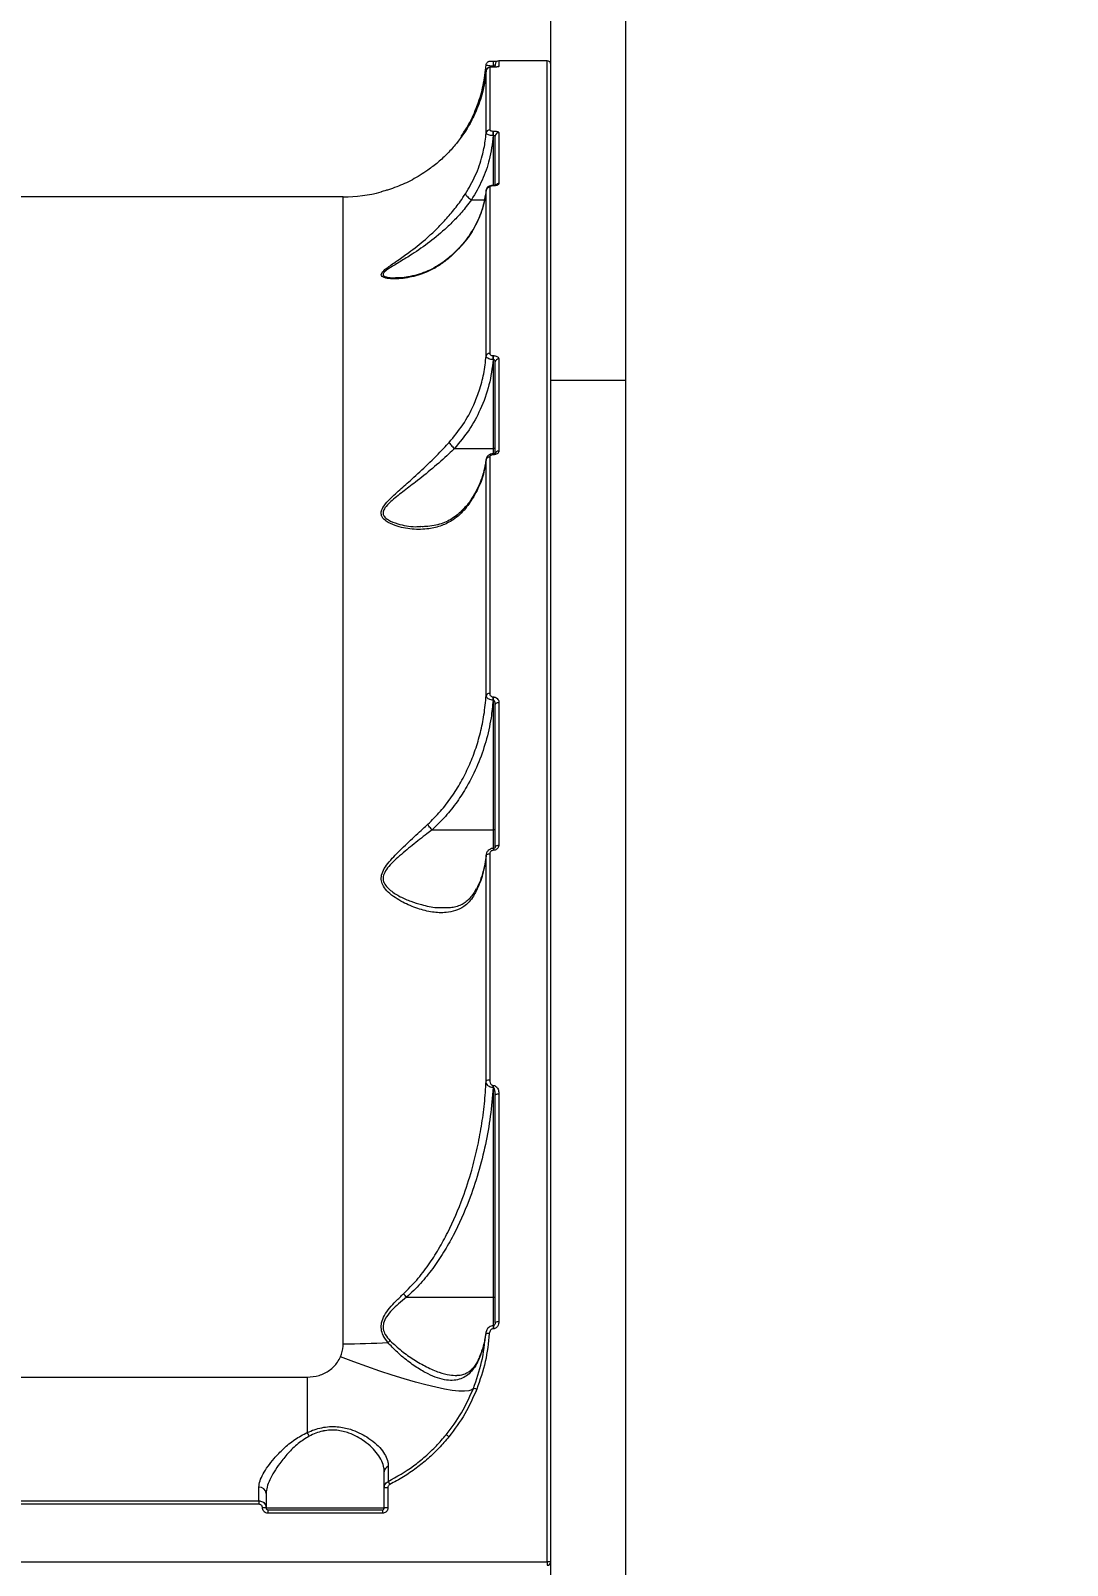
# Model space of a CAD drawing. Header units: millimetres. Extents: x -8327 to 9087, y -6583 to 5996.
# Drawn here: x -459.3 to -169.8, y -2207.1 to -1778.7 of the extents above; entities that cross this region are included whole.
import ezdxf

# ---------------------------------------------------------------- set-up
doc = ezdxf.new("R2010")
doc.units = ezdxf.units.MM
for name, color, linetype in [('DIKOM_ОБЪЕКТ', 7, 'Continuous'), ('DIKOM_РАЗМЕР_ЗОНА', 7, 'Continuous'), ('DIKOM_РАЗМЕР_ОБЪЕКТА', 7, 'Continuous')]:
    doc.layers.add(name, color=color, linetype=linetype)
doc.styles.add('style1', font='arial.ttf', dxfattribs={"width": 0.8})
doc.dimstyles.new('1-50', dxfattribs={"dimtxt": 300, "dimasz": 200, "dimexe": 100, "dimexo": 0, "dimgap": 100, "dimtad": 1, "dimtxsty": 'style1', "dimcen": 200, "dimclrd": 7, "dimclre": 7, "dimclrt": 7, "dimadec": 1, "dimazin": 2, "dimtfac": 1, "dimtmove": 0, "dimatfit": 2, "dimfxl": 0, "dimlwd": 25, "dimlwe": 18, "dimarcsym": 0})

# ---------------------------------------------------------------- blocks, each defined once
blk = doc.blocks.new('*D9')
at = {"layer": 'Defpoints', "color": 0, "transparency": 16777216}
for p in [(7087.37, 843.9), (-4957.59, 227.93), (7087.37, -4838.64)]:
    blk.add_point(p, dxfattribs=at)
at = {"layer": 'DIKOM_РАЗМЕР_ОБЪЕКТА', "color": 7, "lineweight": 18, "transparency": 16777216}
for p, q in [((7087.37, 843.9), (7087.37, -4938.64)), ((-4957.59, 227.93), (-4957.59, -4938.64))]:
    blk.add_line(p, q, dxfattribs=at)
at = {"layer": 'DIKOM_РАЗМЕР_ОБЪЕКТА', "color": 7, "lineweight": 25, "transparency": 16777216}
blk.add_line((-4757.59, -4838.64), (6887.37, -4838.64), dxfattribs=at)
at = {"layer": 'DIKOM_РАЗМЕР_ОБЪЕКТА', "color": 7, "transparency": 16777216}
for points in [[(-4757.59, -4805.31), (-4757.59, -4871.97), (-4957.59, -4838.64)], [(6887.37, -4805.31), (6887.37, -4871.97), (7087.37, -4838.64)]]:
    blk.add_solid(points, dxfattribs=at)
at = {"layer": 'DIKOM_РАЗМЕР_ОБЪЕКТА', "color": 7, "transparency": 16777216, "insert": (4098.94, -4585.47), "char_height": 300, "attachment_point": 5, "style": 'style1'}
blk.add_mtext('12040', dxfattribs=at)
blk = doc.blocks.new('*D12')
at = {"layer": 'Defpoints', "color": 0, "transparency": 16777216}
for p in [(-6501.58, 227.93), (9087.37, 227.93), (9087.37, -6483.3)]:
    blk.add_point(p, dxfattribs=at)
at = {"layer": 'DIKOM_РАЗМЕР_ЗОНА', "color": 7, "lineweight": 18, "transparency": 16777216}
for p, q in [((-6501.58, 227.93), (-6501.58, -6583.3)), ((9087.37, 227.93), (9087.37, -6583.3))]:
    blk.add_line(p, q, dxfattribs=at)
at = {"layer": 'DIKOM_РАЗМЕР_ЗОНА', "color": 7, "lineweight": 25, "transparency": 16777216}
blk.add_line((-6301.58, -6483.3), (8887.37, -6483.3), dxfattribs=at)
at = {"layer": 'DIKOM_РАЗМЕР_ЗОНА', "color": 7, "transparency": 16777216}
for points in [[(-6301.58, -6449.97), (-6301.58, -6516.64), (-6501.58, -6483.3)], [(8887.37, -6449.97), (8887.37, -6516.64), (9087.37, -6483.3)]]:
    blk.add_solid(points, dxfattribs=at)
at = {"layer": 'DIKOM_РАЗМЕР_ЗОНА', "color": 7, "transparency": 16777216, "insert": (2981.2, -6230.13), "char_height": 300, "attachment_point": 5, "style": 'style1'}
blk.add_mtext('15500', dxfattribs=at)

msp = doc.modelspace()

# ---------------------------------------------------------------- linework, layer by layer
at = {"layer": 'DIKOM_ОБЪЕКТ', "color": 7, "linetype": 'Continuous', "lineweight": 15}
for p, q in [((-314.039, -1876.293), (-314.039, -1770.255)), ((-293.039, -1876.293), (-293.039, -1770.255)), ((-332.097, -1807.258), (-332.097, -1789.867)), ((-331.099, -1788.944), (-331.099, -1806.374)), ((-330.039, -1788.83), (-330.143, -1788.83)), ((-330.143, -1788.83), (-330.143, -1788.834)), ((-330.039, -1788.834), (-330.143, -1788.834)), ((-330.072, -1788.575), (-330.107, -1788.828)), ((-330.039, -1787.24), (-330.072, -1787.24)), ((-330.072, -1788.575), (-330.072, -1787.24)), ((-330.039, -1788.575), (-330.072, -1788.575)), ((-330.039, -1788.575), (-330.039, -1787.24)), ((-330.039, -1788.829), (-330.039, -1788.575)), ((-330.039, -1788.83), (-330.039, -1788.834)), ((-329.539, -1788.65), (-329.539, -1788.072)), ((-315.039, -1787.072), (-328.539, -1787.072)), ((-328.539, -1787.072), (-328.539, -1788.668)), ((-315.039, -2206.069), (-315.039, -1787.072)), ((-330.094, -1806.677), (-330.039, -1806.677)), ((-330.094, -1807.96), (-330.094, -1806.677)), ((-330.039, -1807.96), (-330.039, -1806.677)), ((-328.539, -1807.133), (-328.539, -1821.335)), ((-330.039, -1807.96), (-330.094, -1807.96)), ((-330.039, -1821.878), (-330.039, -1807.96)), ((-329.539, -1821.703), (-329.539, -1808.085)), ((-332.097, -1869.507), (-332.097, -1823.221)), ((-331.099, -1822.372), (-331.099, -1868.76)), ((-330.039, -1821.878), (-330.119, -1821.878)), ((-330.119, -1821.878), (-330.119, -1821.961)), ((-330.039, -1821.961), (-330.119, -1821.961)), ((-330.039, -1821.878), (-330.039, -1821.961)), ((-371.989, -1825.072), (-742.089, -1825.072)), ((-371.989, -2145.224), (-371.989, -1825.072)), ((-336.154, -1825.842), (-332.524, -1825.842)), ((-357.354, -1847.654), (-357.199, -1847.657)), ((-330.119, -1869.37), (-330.039, -1869.37)), ((-330.119, -1870.5), (-330.119, -1869.37)), ((-330.039, -1870.5), (-330.119, -1870.5)), ((-330.039, -1870.5), (-330.039, -1869.37)), ((-330.039, -1895.301), (-330.039, -1870.5)), ((-329.539, -1896.771), (-329.539, -1871.112)), ((-328.539, -1870.31), (-328.539, -1896.03)), ((-293.039, -1876.293), (-314.039, -1876.293)), ((-314.039, -2537.85), (-314.039, -1876.293)), ((-293.039, -2537.85), (-293.039, -1876.293)), ((-340.927, -1895.301), (-330.039, -1895.301)), ((-331.099, -1897.722), (-331.099, -1963.699)), ((-330.039, -1896.781), (-330.094, -1896.781)), ((-330.094, -1896.781), (-330.094, -1897.043)), ((-330.039, -1897.043), (-330.094, -1897.043)), ((-330.039, -1896.772), (-330.039, -1895.301)), ((-330.039, -1896.781), (-330.039, -1897.043)), ((-332.097, -1964.236), (-332.097, -1898.405)), ((-330.143, -1964.665), (-330.039, -1964.665)), ((-330.143, -1965.564), (-330.143, -1964.665)), ((-330.039, -1965.564), (-330.143, -1965.564)), ((-330.039, -1965.564), (-330.039, -1964.665)), ((-330.039, -2001.719), (-330.039, -1965.564)), ((-328.539, -1966.186), (-328.539, -2006.05)), ((-329.539, -2006.528), (-329.539, -1966.76)), ((-347.199, -2001.719), (-330.039, -2001.719)), ((-330.039, -2006.925), (-330.039, -2001.719)), ((-332.097, -2071.916), (-332.097, -2008.877)), ((-331.099, -2008.438), (-331.099, -2071.617)), ((-330.039, -2006.941), (-330.072, -2006.941)), ((-330.072, -2006.941), (-330.072, -2007.466)), ((-330.039, -2007.466), (-330.072, -2007.466)), ((-330.039, -2006.941), (-330.039, -2007.466)), ((-343.636, -2023.469), (-343.437, -2023.472)), ((-330.161, -2073.091), (-330.039, -2073.091)), ((-330.161, -2073.73), (-330.161, -2073.091)), ((-330.039, -2073.73), (-330.039, -2073.091)), ((-330.039, -2073.73), (-330.161, -2073.73)), ((-330.039, -2132.26), (-330.039, -2073.73)), ((-329.539, -2139.258), (-329.539, -2075.771)), ((-328.539, -2075.458), (-328.539, -2139.096)), ((-354.287, -2132.26), (-330.039, -2132.26)), ((-330.039, -2140.234), (-330.039, -2132.26)), ((-330.039, -2140.209), (-330.127, -2140.209)), ((-330.127, -2140.209), (-330.127, -2141.052)), ((-330.039, -2141.052), (-330.127, -2141.052)), ((-330.039, -2140.209), (-330.039, -2141.052)), ((-332.215, -2142.285), (-332.38, -2143.309)), ((-732.039, -2154.569), (-382.039, -2154.569)), ((-382.039, -2154.569), (-382.039, -2169.978)), ((-478.539, -2189.071), (-395.539, -2189.071)), ((-395.539, -2189.071), (-395.539, -2185.214)), ((-395.539, -2189.071), (-395.539, -2190.031)), ((-393.539, -2187.021), (-393.539, -2191.072)), ((-360.539, -2191.072), (-360.539, -2185.458)), ((-359.539, -2185.407), (-359.539, -2191.033)), ((-395.539, -2190.031), (-478.539, -2190.031)), ((-393.539, -2191.072), (-360.539, -2191.072)), ((-393.039, -2191.572), (-393.039, -2192.537)), ((-393.039, -2191.572), (-361.039, -2191.572)), ((-361.039, -2192.537), (-393.039, -2192.537)), ((-361.039, -2191.572), (-361.039, -2192.537)), ((-799.039, -2206.069), (-315.039, -2206.069)), ((-315.039, -2206.069), (-315.039, -2207.072))]:
    msp.add_line(p, q, dxfattribs=at)
at = {"layer": 'DIKOM_ОБЪЕКТ', "color": 7, "linetype": 'Continuous', "lineweight": 15, "flags": 128}
for points in [[(-332.097, -1788.199), (-332.066, -1788.015), (-332.007, -1787.854)], [(-329.539, -1895.463), (-329.549, -1895.432), (-329.577, -1895.401), (-329.624, -1895.373), (-329.686, -1895.349), (-329.762, -1895.329), (-329.848, -1895.314), (-329.942, -1895.304), (-330.039, -1895.301)], [(-329.539, -1966.76), (-329.52, -1966.648), (-329.463, -1966.54), (-329.371, -1966.441), (-329.247, -1966.354), (-329.095, -1966.283), (-328.922, -1966.23), (-328.735, -1966.197), (-328.539, -1966.186)], [(-329.539, -2001.881), (-329.549, -2001.849), (-329.577, -2001.819), (-329.624, -2001.791), (-329.686, -2001.766), (-329.762, -2001.746), (-329.848, -2001.731), (-329.942, -2001.722), (-330.039, -2001.719)], [(-332.097, -2008.877), (-332.066, -2008.79), (-332.001, -2008.707), (-331.904, -2008.631), (-331.78, -2008.565), (-331.632, -2008.511), (-331.465, -2008.471), (-331.285, -2008.447), (-331.099, -2008.438)], [(-329.539, -2006.528), (-329.52, -2006.435), (-329.463, -2006.345), (-329.371, -2006.262), (-329.247, -2006.19), (-329.095, -2006.13), (-328.922, -2006.086), (-328.735, -2006.059), (-328.539, -2006.05)], [(-329.539, -2075.771), (-329.52, -2075.71), (-329.463, -2075.651), (-329.371, -2075.597), (-329.247, -2075.549), (-329.095, -2075.51), (-328.922, -2075.481), (-328.735, -2075.463), (-328.539, -2075.458)], [(-329.539, -2132.422), (-329.549, -2132.39), (-329.577, -2132.36), (-329.624, -2132.332), (-329.686, -2132.307), (-329.762, -2132.287), (-329.848, -2132.272), (-329.942, -2132.263), (-330.039, -2132.26)], [(-335.646, -2157.687), (-336.123, -2158.102), (-336.962, -2158.366), (-338.155, -2158.475), (-339.689, -2158.43), (-341.549, -2158.229), (-343.717, -2157.877), (-346.172, -2157.375), (-348.89, -2156.729), (-351.843, -2155.945), (-355.002, -2155.031), (-358.336, -2153.996), (-361.813, -2152.85), (-365.398, -2151.605), (-369.055, -2150.272), (-372.749, -2148.866)]]:
    msp.add_lwpolyline(points, dxfattribs=at)
at = {"layer": 'DIKOM_ОБЪЕКТ', "color": 7, "linetype": 'Continuous', "lineweight": 15}
for centre, radius, start, end in [((-331.101, -1789.942), 0.998, 89.88849, 175.65986), ((-328.539, -1788.072), 1, 90, 180), ((-328.541, -1789.665), 0.997, 89.92622, 114.59243), ((-315.039, -1788.072), 1, 0, 90), ((-331.12, -1807.356), 0.982, 88.81384, 174.30428), ((-328.563, -1808.11), 0.977, 88.63316, 178.56156), ((-371.989, -1785.072), 40, 270, 285.35913), ((-331.136, -1823.34), 0.968, 87.85684, 172.95885), ((-328.55, -1822.364), 1.03, 89.38299, 141.56835), ((-331.178, -1869.694), 0.937, 85.1518, 168.48712), ((-328.629, -1871.223), 0.918, 84.41543, 173.02735), ((-331.203, -1898.641), 0.925, 83.58667, 165.19169), ((-328.652, -1896.923), 0.9, 82.78485, 170.25457), ((-331.249, -1964.615), 0.928, 80.69739, 155.90658), ((-331.301, -2072.756), 1.157, 79.94498, 133.43089), ((-328.783, -2140.764), 1.685, 81.70509, 116.68531), ((-371.871, -1908.763), 236.461, 269.97127, 272.99604), ((-355.328, -2149.348), 6.107, 125.66319, 133.25102), ((-331.551, -2144.297), 1.967, 79.88342, 109.29278), ((-335.802, -2160.063), 2.381, 62.91463, 86.23397), ((-388.401, -2173.93), 7.489, 22.8429, 31.85507), ((-344.889, -2173.774), 3.544, 47.18096, 62.56243), ((-358.779, -2181.026), 1.761, 111.13621, 178.16732), ((-367.632, -2188.63), 9.571, 25.47767, 31.18116), ((-395.448, -2187.123), 1.911, 3.05228, 92.75217), ((-359.79, -2190.276), 4.876, 87.05361, 98.84219), ((-394.289, -2197.591), 6.562, 83.44244, 92.18804), ((-359.79, -2197.594), 6.565, 87.81333, 96.55567), ((-314.816, -2321.958), 115.889, 89.6162, 90.11057), ((-315.039, -2206.072), 1, 270, 0)]:
    msp.add_arc(centre, radius, start, end, dxfattribs=at)
for points, knots in [([(-332.097, -1789.867), (-332.32, -1791.654), (-332.77, -1795.252), (-334.394, -1800.156), (-336.802, -1805.196), (-339.595, -1809.339), (-342.778, -1812.901), (-345.428, -1815.405), (-347.42, -1816.894), (-348.382, -1817.614)], [0, 0, 0, 0, 0.1738756, 0.3501421, 0.4880616, 0.6922781, 0.7971178, 0.9019408, 1, 1, 1, 1]), ([(-334.855, -1800.317), (-334.728, -1799.985), (-333.931, -1797.907), (-332.745, -1793.896), (-332.315, -1790.123), (-332.097, -1788.199)], [0, 0, 0, 0, 0.0849848, 0.5334652, 1, 1, 1, 1]), ([(-330.072, -1788.575), (-330.173, -1788.571), (-330.508, -1788.56), (-331.071, -1788.514), (-331.64, -1788.426), (-332.03, -1788.314), (-332.074, -1788.238), (-332.097, -1788.199)], [0, 0, 0, 0, 0.0942763, 0.3122744, 0.5411856, 0.7714082, 1, 1, 1, 1]), ([(-330.143, -1788.83), (-330.159, -1788.83), (-330.302, -1788.829), (-330.579, -1788.838), (-330.947, -1788.865), (-331.205, -1788.903), (-331.488, -1788.992), (-331.752, -1789.151), (-331.968, -1789.411), (-332.088, -1789.665), (-332.083, -1789.828), (-332.082, -1789.869)], [0, 0, 0, 0, 0.0169647, 0.1537165, 0.2948138, 0.4840682, 0.5892599, 0.7105771, 0.8262166, 0.9555395, 1, 1, 1, 1]), ([(-330.072, -1787.24), (-330.181, -1787.24), (-330.417, -1787.241), (-330.75, -1787.247), (-330.991, -1787.255), (-331.131, -1787.265), (-331.239, -1787.277), (-331.383, -1787.307), (-331.586, -1787.385), (-331.831, -1787.556), (-331.945, -1787.749), (-332.007, -1787.853)], [0, 0, 0, 0, 0.12575411, 0.27307, 0.43621973, 0.54147109, 0.60550435, 0.65829897, 0.74114292, 0.86021336, 1, 1, 1, 1]), ([(-330.143, -1788.834), (-330.237, -1788.835), (-330.426, -1788.837), (-330.678, -1788.85), (-330.888, -1788.872), (-331.045, -1788.901), (-331.097, -1788.927), (-331.099, -1788.942), (-331.099, -1788.944)], [0, 0, 0, 0, 0.1673625, 0.3344919, 0.5091274, 0.7130722, 0.9577337, 1, 1, 1, 1]), ([(-328.915, -1788.761), (-328.915, -1788.761), (-328.916, -1788.762), (-329.011, -1788.779), (-329.225, -1788.802), (-329.57, -1788.823), (-329.912, -1788.832), (-330.099, -1788.829), (-330.159, -1788.828)], [0, 0, 0, 0, 0.07420389, 0.22651008, 0.44346721, 0.69487961, 0.90089525, 1, 1, 1, 1]), ([(-329.011, -1787.227), (-329.119, -1787.23), (-329.356, -1787.236), (-329.76, -1787.24), (-330.014, -1787.239), (-330.091, -1787.239)], [0, 0, 0, 0, 0.3735613, 0.8105676, 1, 1, 1, 1]), ([(-329.539, -1788.197), (-329.545, -1788.242), (-329.557, -1788.328), (-329.648, -1788.443), (-329.773, -1788.524), (-329.888, -1788.559), (-329.97, -1788.573), (-330.014, -1788.574), (-330.039, -1788.575)], [0, 0, 0, 0, 0.2685937, 0.5228644, 0.7426288, 0.8691543, 0.9243093, 1, 1, 1, 1]), ([(-328.539, -1788.668), (-328.54, -1788.671), (-328.544, -1788.693), (-328.627, -1788.731), (-328.88, -1788.776), (-329.212, -1788.809), (-329.603, -1788.83), (-329.894, -1788.833), (-330.039, -1788.834)], [0, 0, 0, 0, 0.0392367, 0.287243, 0.4951973, 0.6709947, 0.8353336, 1, 1, 1, 1]), ([(-339.074, -1808.199), (-338.538, -1807.398), (-337.379, -1805.666), (-335.964, -1802.972), (-335.202, -1801.146), (-334.855, -1800.317)], [0, 0, 0, 0, 0.3196842, 0.6909302, 1, 1, 1, 1]), ([(-334.855, -1800.317), (-334.858, -1800.325), (-334.885, -1800.393), (-334.885, -1800.506), (-334.768, -1800.637), (-334.733, -1800.676)], [0, 0, 0, 0, 0.0899182, 0.7255447, 1, 1, 1, 1]), ([(-337.864, -1824.191), (-336.886, -1822.522), (-334.907, -1819.146), (-333.206, -1814.131), (-332.373, -1810.123), (-332.168, -1808.002), (-332.097, -1807.258)], [0, 0, 0, 0, 0.3181971, 0.643965, 0.8752494, 1, 1, 1, 1]), ([(-330.094, -1807.96), (-330.243, -1807.952), (-330.617, -1807.932), (-331.181, -1807.836), (-331.688, -1807.675), (-332.031, -1807.474), (-332.075, -1807.33), (-332.097, -1807.258)], [0, 0, 0, 0, 0.1423748, 0.357272, 0.571677, 0.7857439, 1, 1, 1, 1]), ([(-331.099, -1806.374), (-331.088, -1806.408), (-331.066, -1806.476), (-330.893, -1806.566), (-330.639, -1806.635), (-330.356, -1806.671), (-330.169, -1806.675), (-330.094, -1806.677)], [0, 0, 0, 0, 0.214306, 0.4284492, 0.6429199, 0.8577327, 1, 1, 1, 1]), ([(-330.039, -1806.677), (-329.929, -1806.679), (-329.65, -1806.684), (-329.229, -1806.739), (-328.848, -1806.842), (-328.589, -1806.979), (-328.556, -1807.082), (-328.539, -1807.133)], [0, 0, 0, 0, 0.1407655, 0.3552908, 0.5700258, 0.7849657, 1, 1, 1, 1]), ([(-330.094, -1807.96), (-330.386, -1810.215), (-330.936, -1814.457), (-333.046, -1820.498), (-335.11, -1824.047), (-336.154, -1825.842)], [0, 0, 0, 0, 0.3593282, 0.6759007, 1, 1, 1, 1]), ([(-329.539, -1808.085), (-329.545, -1808.071), (-329.556, -1808.043), (-329.642, -1808.005), (-329.769, -1807.977), (-329.91, -1807.963), (-330.003, -1807.961), (-330.039, -1807.96)], [0, 0, 0, 0, 0.21507626, 0.43008785, 0.64480154, 0.8592692, 1, 1, 1, 1]), ([(-348.382, -1817.614), (-349.817, -1818.548), (-352.723, -1820.437), (-356.502, -1822.083), (-359.062, -1822.972), (-360.407, -1823.376), (-361.218, -1823.597), (-361.337, -1823.628), (-361.394, -1823.643)], [0, 0, 0, 0, 0.2845347, 0.5759908, 0.7446797, 0.8301067, 0.9180173, 1, 1, 1, 1]), ([(-342.408, -1842.104), (-343.238, -1842.767), (-344.91, -1844.103), (-348.21, -1845.932), (-352.323, -1847.421), (-356.368, -1848.011), (-359.034, -1847.929), (-360.377, -1847.669), (-361.206, -1847.315), (-361.524, -1846.733), (-360.987, -1845.841), (-359.383, -1844.554), (-356.804, -1842.812), (-353.214, -1840.293), (-349.79, -1837.598), (-346.711, -1834.811), (-344.252, -1832.358), (-341.725, -1829.516), (-339.525, -1826.683), (-338.325, -1824.882), (-337.864, -1824.191)], [0, 0, 0, 0, 0.0563557, 0.1136138, 0.2103721, 0.3099848, 0.3619813, 0.3883034, 0.41534, 0.4457396, 0.4741009, 0.5167998, 0.5802338, 0.6452974, 0.7405616, 0.7897131, 0.8388472, 0.8993614, 0.9613626, 1, 1, 1, 1]), ([(-332.097, -1823.221), (-332.368, -1824.966), (-332.917, -1828.502), (-335.142, -1833.47), (-338.224, -1838.112), (-341.002, -1840.762), (-342.408, -1842.104)], [0, 0, 0, 0, 0.2536079, 0.5139767, 0.7539721, 1, 1, 1, 1]), ([(-337.864, -1824.191), (-337.864, -1824.204), (-337.864, -1824.256), (-337.819, -1824.405), (-337.634, -1824.687), (-337.247, -1825.078), (-336.736, -1825.486), (-336.353, -1825.722), (-336.161, -1825.84)], [0, 0, 0, 0, 0.03809269, 0.14919396, 0.36190038, 0.57461737, 0.78728901, 1, 1, 1, 1]), ([(-332.127, -1823.176), (-332.176, -1823.719), (-332.307, -1825.181), (-332.625, -1826.757), (-332.974, -1827.77), (-333.015, -1827.887)], [0, 0, 0, 0, 0.3429054, 0.9244267, 1, 1, 1, 1]), ([(-330.119, -1821.883), (-330.16, -1821.882), (-330.427, -1821.873), (-330.961, -1821.963), (-331.534, -1822.203), (-331.919, -1822.615), (-332.091, -1822.969), (-332.08, -1823.181), (-332.078, -1823.239)], [0, 0, 0, 0, 0.0432819, 0.2847766, 0.5764504, 0.7634491, 0.9348986, 1, 1, 1, 1]), ([(-330.119, -1821.961), (-330.227, -1821.965), (-330.441, -1821.974), (-330.728, -1822.04), (-330.948, -1822.138), (-331.078, -1822.254), (-331.093, -1822.336), (-331.099, -1822.372)], [0, 0, 0, 0, 0.2039462, 0.4079714, 0.6135123, 0.8265138, 1, 1, 1, 1]), ([(-329.323, -1821.753), (-329.323, -1821.752), (-329.314, -1821.745), (-329.352, -1821.77), (-329.448, -1821.804), (-329.623, -1821.847), (-329.834, -1821.875), (-329.98, -1821.875), (-330.04, -1821.874)], [0, 0, 0, 0, 0.0116613, 0.1901823, 0.3681173, 0.594784, 0.834589, 1, 1, 1, 1]), ([(-328.539, -1821.335), (-328.55, -1821.39), (-328.573, -1821.514), (-328.776, -1821.691), (-329.115, -1821.841), (-329.551, -1821.942), (-329.876, -1821.955), (-330.039, -1821.961)], [0, 0, 0, 0, 0.1741872, 0.3896115, 0.5958261, 0.7978724, 1, 1, 1, 1]), ([(-336.161, -1825.84), (-336.161, -1825.841), (-336.628, -1826.494), (-337.916, -1828.167), (-340.208, -1830.812), (-343.595, -1834.19), (-347.822, -1837.713), (-352.203, -1840.773), (-356.024, -1843.085), (-358.69, -1844.676), (-360.419, -1845.854), (-360.965, -1846.619), (-360.798, -1846.987), (-360.414, -1847.271), (-359.787, -1847.488), (-358.688, -1847.666), (-357.817, -1847.658), (-357.354, -1847.654)], [0, 0, 0, 0, 0.0000495, 0.0581814, 0.1514832, 0.2449098, 0.3930438, 0.5413884, 0.6385859, 0.7353935, 0.7971391, 0.8365735, 0.8697154, 0.8788044, 0.9172685, 0.9559978, 1, 1, 1, 1]), ([(-333.015, -1827.887), (-333.262, -1828.671), (-333.792, -1830.355), (-334.98, -1832.863), (-336.477, -1835.391), (-338.262, -1837.792), (-340.172, -1839.954), (-341.607, -1841.244), (-342.262, -1841.832)], [0, 0, 0, 0, 0.15465561, 0.33226534, 0.50856982, 0.68230058, 0.85509448, 1, 1, 1, 1]), ([(-336.154, -1825.842), (-336.155, -1825.842), (-336.158, -1825.842), (-336.16, -1825.841), (-336.161, -1825.84)], [0, 0, 0, 0, 0.6121935, 1, 1, 1, 1]), ([(-342.277, -1841.826), (-342.438, -1841.975), (-343.2, -1842.68), (-344.686, -1843.73), (-346.755, -1844.985), (-349.004, -1846.029), (-351.418, -1846.862), (-353.784, -1847.406), (-355.816, -1847.678), (-356.893, -1847.684), (-357.362, -1847.687)], [0, 0, 0, 0, 0.035088, 0.1658669, 0.304709, 0.4517846, 0.6063998, 0.7696317, 0.8998157, 1, 1, 1, 1]), ([(-342.408, -1842.104), (-342.394, -1842.063), (-342.358, -1841.96), (-342.286, -1841.892), (-342.243, -1841.851)], [0, 0, 0, 0, 0.3980621, 1, 1, 1, 1]), ([(-342.408, -1893.582), (-341.085, -1891.979), (-338.408, -1888.735), (-335.747, -1883.79), (-333.873, -1878.989), (-332.636, -1874.428), (-332.277, -1871.155), (-332.097, -1869.507)], [0, 0, 0, 0, 0.2308636, 0.4671738, 0.6265695, 0.8119925, 1, 1, 1, 1]), ([(-330.119, -1870.5), (-330.424, -1872.856), (-331.044, -1877.635), (-333.459, -1884.213), (-336.698, -1890.225), (-339.507, -1893.596), (-340.927, -1895.301)], [0, 0, 0, 0, 0.2606925, 0.5287038, 0.7616316, 1, 1, 1, 1]), ([(-330.119, -1870.5), (-330.236, -1870.493), (-330.572, -1870.473), (-331.115, -1870.358), (-331.647, -1870.134), (-332.019, -1869.835), (-332.071, -1869.616), (-332.097, -1869.507)], [0, 0, 0, 0, 0.1131563, 0.3259346, 0.5479731, 0.775437, 1, 1, 1, 1]), ([(-331.099, -1868.76), (-331.088, -1868.831), (-331.065, -1868.974), (-330.883, -1869.163), (-330.618, -1869.3), (-330.346, -1869.362), (-330.178, -1869.368), (-330.119, -1869.37)], [0, 0, 0, 0, 0.2288155, 0.4578685, 0.6785485, 0.8883903, 1, 1, 1, 1]), ([(-330.039, -1869.37), (-329.953, -1869.373), (-329.695, -1869.381), (-329.278, -1869.478), (-328.872, -1869.69), (-328.593, -1869.98), (-328.557, -1870.2), (-328.539, -1870.31)], [0, 0, 0, 0, 0.10827004, 0.32043637, 0.54305197, 0.77157795, 1, 1, 1, 1]), ([(-329.539, -1871.112), (-329.545, -1871.041), (-329.556, -1870.902), (-329.645, -1870.716), (-329.769, -1870.584), (-329.882, -1870.528), (-329.967, -1870.504), (-330.01, -1870.502), (-330.039, -1870.5)], [0, 0, 0, 0, 0.2552432, 0.4988266, 0.7167429, 0.8616275, 0.9070774, 1, 1, 1, 1]), ([(-337.864, -1912.036), (-338.392, -1912.633), (-339.456, -1913.838), (-341.653, -1915.52), (-344.502, -1916.949), (-348.361, -1917.883), (-351.986, -1917.952), (-355.18, -1917.491), (-357.667, -1916.809), (-359.818, -1915.833), (-360.955, -1914.754), (-361.38, -1913.84), (-361.462, -1912.975), (-360.843, -1911.495), (-359.088, -1909.446), (-356.236, -1906.859), (-352.474, -1903.547), (-348.271, -1899.686), (-344.789, -1896.188), (-342.904, -1894.125), (-342.408, -1893.582)], [0, 0, 0, 0, 0.0440614, 0.0889567, 0.1624862, 0.2382048, 0.3352448, 0.3852636, 0.4352597, 0.4935515, 0.5321352, 0.5402084, 0.5665598, 0.5927396, 0.6382718, 0.7076002, 0.7787229, 0.8710021, 0.9660339, 1, 1, 1, 1]), ([(-340.93, -1895.3), (-340.93, -1895.301), (-341.432, -1895.803), (-343.437, -1897.697), (-347.059, -1900.899), (-351.432, -1904.423), (-355.427, -1907.414), (-358.377, -1909.755), (-360.264, -1911.612), (-360.934, -1912.95), (-360.86, -1913.627), (-360.691, -1914.018), (-360.395, -1914.549), (-359.17, -1915.505), (-356.161, -1916.577), (-353.011, -1917.231), (-350.835, -1917.09), (-350.326, -1917.057)], [0, 0, 0, 0, 0.0000237, 0.0498783, 0.187781, 0.3258976, 0.4282636, 0.53026, 0.5938305, 0.6289822, 0.6634494, 0.6639102, 0.6747488, 0.7279256, 0.8113278, 0.9558376, 1, 1, 1, 1]), ([(-342.408, -1893.582), (-342.393, -1893.619), (-342.35, -1893.726), (-342.199, -1893.983), (-341.894, -1894.38), (-341.44, -1894.862), (-341.1, -1895.154), (-340.93, -1895.3)], [0, 0, 0, 0, 0.0873203, 0.2536115, 0.5024291, 0.7512124, 1, 1, 1, 1]), ([(-340.927, -1895.301), (-340.927, -1895.301), (-340.928, -1895.301), (-340.929, -1895.301), (-340.93, -1895.301), (-340.93, -1895.3)], [0, 0, 0, 0, 0.4724941, 0.8401046, 1, 1, 1, 1]), ([(-330.094, -1896.781), (-330.094, -1896.781), (-330.351, -1896.753), (-330.86, -1896.873), (-331.489, -1897.186), (-331.902, -1897.665), (-332.103, -1898.113), (-332.078, -1898.376), (-332.071, -1898.449)], [0, 0, 0, 0, 0.0003619, 0.259971, 0.504632, 0.7217672, 0.9227054, 1, 1, 1, 1]), ([(-330.094, -1897.043), (-330.169, -1897.046), (-330.356, -1897.055), (-330.639, -1897.136), (-330.893, -1897.29), (-331.066, -1897.493), (-331.088, -1897.646), (-331.099, -1897.722)], [0, 0, 0, 0, 0.1422602, 0.3570817, 0.5715213, 0.785703, 1, 1, 1, 1]), ([(-329.505, -1896.63), (-329.504, -1896.63), (-329.503, -1896.63), (-329.569, -1896.679), (-329.686, -1896.73), (-329.849, -1896.773), (-329.977, -1896.777), (-330.04, -1896.78)], [0, 0, 0, 0, 0.1889788, 0.3907976, 0.581487, 0.7925508, 1, 1, 1, 1]), ([(-328.539, -1896.03), (-328.556, -1896.144), (-328.589, -1896.371), (-328.848, -1896.675), (-329.229, -1896.904), (-329.65, -1897.025), (-329.929, -1897.038), (-330.039, -1897.043)], [0, 0, 0, 0, 0.2150274, 0.4299438, 0.6447121, 0.8592299, 1, 1, 1, 1]), ([(-332.097, -1898.405), (-332.338, -1899.96), (-332.828, -1903.11), (-334.558, -1907.109), (-336.345, -1910.068), (-337.444, -1911.491), (-337.864, -1912.036)], [0, 0, 0, 0, 0.3247103, 0.6574779, 0.8690055, 1, 1, 1, 1]), ([(-332.192, -1898.394), (-332.226, -1898.796), (-332.333, -1900.085), (-332.849, -1902.243), (-333.721, -1904.844), (-334.923, -1907.374), (-336.253, -1909.617), (-337.31, -1910.96), (-337.759, -1911.531)], [0, 0, 0, 0, 0.0872981, 0.2802024, 0.4735006, 0.6663148, 0.8580728, 1, 1, 1, 1]), ([(-337.842, -1911.425), (-337.979, -1911.606), (-338.537, -1912.342), (-339.641, -1913.417), (-341.161, -1914.642), (-342.825, -1915.619), (-344.66, -1916.343), (-346.721, -1916.861), (-348.62, -1917.137), (-349.86, -1917.123), (-350.314, -1917.118)], [0, 0, 0, 0, 0.0419939, 0.17138, 0.3065134, 0.4458294, 0.5884268, 0.7372948, 0.9039283, 1, 1, 1, 1]), ([(-337.864, -1912.036), (-337.864, -1912.01), (-337.863, -1911.907), (-337.839, -1911.731), (-337.748, -1911.628), (-337.701, -1911.575)], [0, 0, 0, 0, 0.1413164, 0.5534107, 1, 1, 1, 1]), ([(-348.382, -2000.215), (-347.176, -1999.027), (-344.749, -1996.637), (-341.7, -1992.641), (-339.059, -1988.429), (-336.859, -1984.041), (-335.035, -1979.422), (-333.624, -1974.624), (-332.567, -1969.54), (-332.258, -1966.052), (-332.097, -1964.236)], [0, 0, 0, 0, 0.1236848, 0.2488953, 0.368954, 0.4907448, 0.6125471, 0.7380572, 0.8635722, 1, 1, 1, 1]), ([(-330.143, -1965.564), (-330.307, -1967.223), (-330.694, -1971.126), (-332.08, -1977.181), (-334.327, -1983.612), (-337.092, -1989.204), (-340.183, -1993.993), (-343.386, -1998.069), (-345.931, -2000.502), (-347.203, -2001.718)], [0, 0, 0, 0, 0.1234093, 0.2903393, 0.4577856, 0.6246125, 0.7465461, 0.8732961, 1, 1, 1, 1]), ([(-330.143, -1965.564), (-330.236, -1965.559), (-330.541, -1965.54), (-331.034, -1965.418), (-331.559, -1965.153), (-331.946, -1964.779), (-332.083, -1964.449), (-332.095, -1964.265), (-332.097, -1964.236)], [0, 0, 0, 0, 0.08921276, 0.29366146, 0.48961229, 0.71639397, 0.95458439, 1, 1, 1, 1]), ([(-331.099, -1963.699), (-331.083, -1963.838), (-331.055, -1964.084), (-330.85, -1964.381), (-330.593, -1964.573), (-330.343, -1964.656), (-330.189, -1964.663), (-330.143, -1964.665)], [0, 0, 0, 0, 0.3025789, 0.5346203, 0.7254106, 0.9170966, 1, 1, 1, 1]), ([(-330.039, -1964.665), (-329.969, -1964.668), (-329.727, -1964.678), (-329.332, -1964.814), (-328.923, -1965.127), (-328.607, -1965.595), (-328.563, -1965.977), (-328.539, -1966.186)], [0, 0, 0, 0, 0.0796232, 0.2756901, 0.4707403, 0.7105301, 1, 1, 1, 1]), ([(-329.539, -1966.76), (-329.547, -1966.598), (-329.56, -1966.312), (-329.658, -1965.952), (-329.772, -1965.732), (-329.879, -1965.622), (-329.96, -1965.573), (-330.016, -1965.567), (-330.039, -1965.564)], [0, 0, 0, 0, 0.3509614, 0.6182906, 0.8028755, 0.8793156, 0.9492541, 1, 1, 1, 1]), ([(-334.855, -2018.874), (-335.099, -2019.34), (-335.69, -2020.468), (-336.848, -2021.937), (-338.509, -2023.365), (-340.649, -2024.411), (-343.564, -2024.989), (-347.102, -2024.832), (-351.205, -2023.823), (-354.73, -2022.334), (-357.503, -2020.724), (-359.382, -2019.275), (-360.763, -2017.71), (-361.451, -2016.044), (-361.379, -2014.307), (-360.532, -2012.46), (-359.153, -2010.614), (-356.863, -2008.109), (-353.662, -2005.062), (-350.581, -2002.232), (-348.831, -2000.626), (-348.382, -2000.215)], [0, 0, 0, 0, 0.0311474, 0.0753848, 0.1207359, 0.1821165, 0.2453876, 0.3302596, 0.4176091, 0.5065779, 0.5523797, 0.5980991, 0.6383967, 0.6670921, 0.6962038, 0.7286725, 0.7668121, 0.8059869, 0.8877648, 0.9712472, 1, 1, 1, 1]), ([(-347.203, -2001.718), (-347.357, -2001.556), (-347.666, -2001.231), (-348.04, -2000.753), (-348.266, -2000.418), (-348.355, -2000.263), (-348.382, -2000.215)], [0, 0, 0, 0, 0.3252689, 0.6505527, 0.8925571, 1, 1, 1, 1]), ([(-347.199, -2001.719), (-347.671, -2002.093), (-349.488, -2003.536), (-352.727, -2006.064), (-356.046, -2008.813), (-358.491, -2011.058), (-359.926, -2012.701), (-360.801, -2014.29), (-360.9, -2015.362), (-360.741, -2016.301), (-360.184, -2017.435), (-358.524, -2018.978), (-356.097, -2020.492), (-353.138, -2021.756), (-349.698, -2022.794), (-346.483, -2023.523), (-344.388, -2023.483), (-343.636, -2023.469)], [0, 0, 0, 0, 0.0410616, 0.158291, 0.2754214, 0.3287895, 0.3818864, 0.4245557, 0.455802, 0.46197, 0.4993755, 0.5538727, 0.6383785, 0.7234481, 0.8083963, 0.9311829, 1, 1, 1, 1]), ([(-347.203, -2001.718), (-347.203, -2001.718), (-347.202, -2001.719), (-347.201, -2001.719), (-347.2, -2001.719), (-347.199, -2001.719)], [0, 0, 0, 0, 0.28881689, 0.67297927, 1, 1, 1, 1]), ([(-332.097, -2008.877), (-332.315, -2010.463), (-332.745, -2013.575), (-333.931, -2016.884), (-334.728, -2018.6), (-334.855, -2018.874)], [0, 0, 0, 0, 0.4665375, 0.9150155, 1, 1, 1, 1]), ([(-332.105, -2008.76), (-332.108, -2008.843), (-332.149, -2009.88), (-332.52, -2011.861), (-333.26, -2014.67), (-334.045, -2016.834), (-334.667, -2018.027), (-334.825, -2018.329)], [0, 0, 0, 0, 0.02557031, 0.31770149, 0.60984991, 0.90118799, 1, 1, 1, 1]), ([(-330.072, -2006.954), (-330.117, -2006.95), (-330.404, -2006.926), (-330.936, -2007.092), (-331.565, -2007.506), (-331.97, -2008.139), (-332.145, -2008.652), (-332.097, -2008.906), (-332.096, -2008.912)], [0, 0, 0, 0, 0.0419394, 0.2718029, 0.5073139, 0.7485528, 0.9944158, 1, 1, 1, 1]), ([(-330.072, -2007.466), (-330.181, -2007.476), (-330.399, -2007.496), (-330.691, -2007.646), (-330.925, -2007.87), (-331.073, -2008.146), (-331.091, -2008.346), (-331.099, -2008.438)], [0, 0, 0, 0, 0.1951431, 0.3901061, 0.5932519, 0.8110962, 1, 1, 1, 1]), ([(-329.558, -2006.557), (-329.56, -2006.605), (-329.564, -2006.691), (-329.67, -2006.816), (-329.801, -2006.897), (-329.933, -2006.936), (-330.052, -2006.945), (-330.121, -2006.935), (-330.15, -2006.931)], [0, 0, 0, 0, 0.30528216, 0.53917591, 0.69569035, 0.81574016, 0.92170863, 1, 1, 1, 1]), ([(-328.539, -2006.05), (-328.551, -2006.185), (-328.577, -2006.474), (-328.79, -2006.876), (-329.129, -2007.203), (-329.559, -2007.423), (-329.879, -2007.452), (-330.039, -2007.466)], [0, 0, 0, 0, 0.18903051, 0.40453196, 0.60687917, 0.80337706, 1, 1, 1, 1]), ([(-334.913, -2018.215), (-334.956, -2018.308), (-335.245, -2018.945), (-335.886, -2019.924), (-336.839, -2021.122), (-337.917, -2022.07), (-339.092, -2022.77), (-340.509, -2023.247), (-341.968, -2023.545), (-342.991, -2023.565), (-343.457, -2023.574)], [0, 0, 0, 0, 0.0226479, 0.1554105, 0.2918291, 0.4318031, 0.5758106, 0.7272773, 0.8756533, 1, 1, 1, 1]), ([(-334.855, -2018.874), (-334.858, -2018.854), (-334.885, -2018.693), (-334.893, -2018.498), (-334.799, -2018.374), (-334.783, -2018.354)], [0, 0, 0, 0, 0.1051137, 0.8487804, 1, 1, 1, 1]), ([(-355.136, -2131.259), (-353.883, -2130.009), (-351.361, -2127.493), (-348.158, -2123.255), (-345.291, -2118.807), (-341.911, -2112.592), (-338.757, -2105.237), (-336.202, -2097.32), (-334.529, -2090.671), (-333.35, -2084.492), (-332.492, -2078.236), (-332.228, -2074.023), (-332.097, -2071.916)], [0, 0, 0, 0, 0.0803036, 0.1615651, 0.2421431, 0.3227405, 0.4866052, 0.6103979, 0.7072117, 0.8040251, 0.9020134, 1, 1, 1, 1]), ([(-330.161, -2073.73), (-330.285, -2073.72), (-330.556, -2073.699), (-330.991, -2073.556), (-331.429, -2073.291), (-331.845, -2072.841), (-332.059, -2072.356), (-332.088, -2072.019), (-332.097, -2071.916)], [0, 0, 0, 0, 0.1132737, 0.2470863, 0.4204006, 0.6073998, 0.8801475, 1, 1, 1, 1]), ([(-331.099, -2071.617), (-331.075, -2071.894), (-331.041, -2072.292), (-330.797, -2072.739), (-330.584, -2072.958), (-330.363, -2073.073), (-330.224, -2073.086), (-330.161, -2073.091)], [0, 0, 0, 0, 0.4370775, 0.6288254, 0.7908713, 0.9060726, 1, 1, 1, 1]), ([(-330.039, -2073.091), (-329.941, -2073.1), (-329.722, -2073.121), (-329.373, -2073.309), (-329.024, -2073.666), (-328.669, -2074.338), (-328.546, -2074.975), (-328.54, -2075.404), (-328.539, -2075.458)], [0, 0, 0, 0, 0.0927719, 0.2061554, 0.369268, 0.5724205, 0.9471234, 1, 1, 1, 1]), ([(-330.161, -2073.73), (-330.375, -2076.388), (-330.802, -2081.705), (-332.214, -2089.655), (-334.189, -2097.551), (-337.068, -2106.088), (-340.376, -2113.485), (-343.916, -2119.721), (-346.945, -2124.213), (-350.328, -2128.482), (-352.968, -2130.994), (-354.295, -2132.257)], [0, 0, 0, 0, 0.1245773, 0.2491567, 0.3764176, 0.5036661, 0.6677226, 0.7510856, 0.8344256, 0.9167825, 1, 1, 1, 1]), ([(-329.539, -2075.771), (-329.551, -2075.405), (-329.567, -2074.879), (-329.694, -2074.255), (-329.802, -2073.948), (-329.907, -2073.789), (-329.984, -2073.739), (-330.019, -2073.73), (-330.037, -2073.73), (-330.039, -2073.73)], [0, 0, 0, 0, 0.502835, 0.7219673, 0.8722001, 0.9515182, 0.9758068, 0.9961827, 1, 1, 1, 1]), ([(-359.512, -2144.901), (-359.987, -2144.262), (-360.813, -2143.15), (-361.458, -2141.203), (-361.364, -2139.232), (-360.484, -2137.198), (-359.051, -2135.225), (-357.216, -2133.209), (-355.863, -2131.942), (-355.136, -2131.259)], [0, 0, 0, 0, 0.1507902, 0.2625413, 0.3758321, 0.5043731, 0.6581162, 0.8160056, 1, 1, 1, 1]), ([(-354.287, -2132.26), (-355.051, -2132.869), (-356.446, -2133.984), (-358.384, -2135.758), (-359.874, -2137.507), (-360.769, -2139.227), (-360.898, -2140.438), (-360.768, -2141.522), (-360.235, -2142.872), (-359.384, -2143.829), (-358.888, -2144.387)], [0, 0, 0, 0, 0.19206759, 0.3511807, 0.50949004, 0.63443666, 0.71865484, 0.74209259, 0.84959697, 1, 1, 1, 1]), ([(-354.295, -2132.257), (-354.446, -2132.096), (-354.721, -2131.803), (-354.993, -2131.456), (-355.113, -2131.29), (-355.136, -2131.259)], [0, 0, 0, 0, 0.49943425, 0.9073135, 1, 1, 1, 1]), ([(-354.295, -2132.257), (-354.295, -2132.258), (-354.293, -2132.259), (-354.29, -2132.26), (-354.288, -2132.26), (-354.287, -2132.26)], [0, 0, 0, 0, 0.2923199, 0.6823305, 1, 1, 1, 1]), ([(-330.126, -2140.228), (-330.302, -2140.236), (-330.685, -2140.252), (-331.227, -2140.54), (-331.713, -2141.005), (-332.071, -2141.66), (-332.207, -2142.229), (-332.205, -2142.557), (-332.205, -2142.607)], [0, 0, 0, 0, 0.1487585, 0.3249842, 0.5085032, 0.718394, 0.9564053, 1, 1, 1, 1]), ([(-330.127, -2141.052), (-330.191, -2141.057), (-330.354, -2141.069), (-330.62, -2141.194), (-330.905, -2141.46), (-331.133, -2141.866), (-331.181, -2142.195), (-331.206, -2142.361)], [0, 0, 0, 0, 0.10334285, 0.2624217, 0.46114582, 0.7281576, 1, 1, 1, 1]), ([(-329.542, -2139.259), (-329.541, -2139.27), (-329.526, -2139.467), (-329.607, -2139.773), (-329.787, -2140.068), (-329.928, -2140.181), (-330.01, -2140.209), (-330.053, -2140.21), (-330.073, -2140.205), (-330.081, -2140.204)], [0, 0, 0, 0, 0.0278298, 0.4986859, 0.7633206, 0.8961867, 0.9488126, 0.981227, 1, 1, 1, 1]), ([(-328.539, -2139.096), (-328.554, -2139.301), (-328.585, -2139.744), (-328.839, -2140.336), (-329.215, -2140.762), (-329.621, -2141.007), (-329.9, -2141.037), (-330.039, -2141.052)], [0, 0, 0, 0, 0.2267871, 0.4920106, 0.6959537, 0.8477448, 1, 1, 1, 1]), ([(-372.749, -2148.866), (-372.421, -2147.885), (-372.058, -2146.802), (-371.993, -2145.56), (-371.991, -2145.338), (-371.989, -2145.224)], [0, 0, 0, 0, 0.8217513, 0.90786825, 1, 1, 1, 1]), ([(-334.025, -2149.329), (-334.338, -2150.006), (-334.973, -2151.379), (-336.175, -2152.981), (-337.564, -2154.225), (-339.186, -2155.075), (-341.042, -2155.491), (-343.205, -2155.432), (-345.63, -2154.847), (-348.419, -2153.665), (-351.486, -2151.884), (-354.48, -2149.697), (-357.226, -2147.386), (-358.746, -2145.733), (-359.512, -2144.901)], [0, 0, 0, 0, 0.066891, 0.1355753, 0.2055399, 0.2771141, 0.3560566, 0.4367286, 0.5280163, 0.6212585, 0.7279988, 0.8370981, 0.917981, 1, 1, 1, 1]), ([(-358.888, -2144.387), (-357.836, -2145.359), (-355.708, -2147.325), (-352.226, -2149.705), (-348.691, -2151.774), (-345.343, -2153.213), (-342.495, -2154.028), (-340.918, -2154.04), (-340.238, -2154.045)], [0, 0, 0, 0, 0.1706275, 0.3452027, 0.5293891, 0.7176788, 0.8782021, 1, 1, 1, 1]), ([(-335.646, -2157.687), (-334.779, -2155.24), (-333.024, -2150.283), (-332.478, -2145.077), (-332.201, -2142.441)], [0, 0, 0, 0, 0.4937334, 1, 1, 1, 1]), ([(-331.206, -2142.361), (-331.478, -2144.988), (-332.03, -2150.309), (-333.815, -2155.377), (-334.718, -2157.943)], [0, 0, 0, 0, 0.4937916, 1, 1, 1, 1]), ([(-332.201, -2142.441), (-332.387, -2143.6), (-332.763, -2145.933), (-333.603, -2148.192), (-334.025, -2149.329)], [0, 0, 0, 0, 0.497323, 1, 1, 1, 1]), ([(-332.38, -2143.309), (-332.44, -2143.72), (-332.637, -2145.065), (-333.171, -2146.968), (-333.773, -2148.426), (-334.003, -2148.985)], [0, 0, 0, 0, 0.2137898, 0.6991185, 1, 1, 1, 1]), ([(-382.039, -2154.569), (-380.926, -2154.472), (-378.721, -2154.28), (-375.771, -2152.764), (-373.765, -2150.839), (-373.016, -2149.385), (-372.749, -2148.866)], [0, 0, 0, 0, 0.2885645, 0.5716292, 0.8470412, 1, 1, 1, 1]), ([(-333.967, -2148.984), (-334.172, -2149.441), (-334.594, -2150.383), (-335.344, -2151.535), (-336.179, -2152.505), (-337.08, -2153.235), (-338.113, -2153.762), (-339.15, -2154.067), (-339.931, -2154.083), (-340.249, -2154.089)], [0, 0, 0, 0, 0.1271864, 0.261918, 0.4036281, 0.5495845, 0.7049924, 0.8798937, 1, 1, 1, 1]), ([(-333.955, -2149.008), (-333.969, -2149.029), (-334.023, -2149.107), (-334.026, -2149.224), (-334.025, -2149.312), (-334.025, -2149.329)], [0, 0, 0, 0, 0.2274404, 0.8583185, 1, 1, 1, 1]), ([(-343.256, -2170.629), (-341.757, -2168.637), (-338.724, -2164.608), (-336.68, -2160.012), (-335.646, -2157.687)], [0, 0, 0, 0, 0.4941636, 1, 1, 1, 1]), ([(-334.718, -2157.943), (-335.746, -2160.266), (-337.825, -2164.965), (-340.917, -2169.088), (-342.48, -2171.174)], [0, 0, 0, 0, 0.4941706, 1, 1, 1, 1]), ([(-395.539, -2185.214), (-395.475, -2184.659), (-395.346, -2183.547), (-394.42, -2181.57), (-393.072, -2179.449), (-391.188, -2177.069), (-388.727, -2174.504), (-385.698, -2171.908), (-383.23, -2170.606), (-382.039, -2169.978)], [0, 0, 0, 0, 0.1316598, 0.2634896, 0.3951436, 0.526877, 0.6882978, 0.8495365, 1, 1, 1, 1]), ([(-381.499, -2171.023), (-382.565, -2171.687), (-384.805, -2173.083), (-387.482, -2175.796), (-389.666, -2178.48), (-391.34, -2180.969), (-392.538, -2183.19), (-393.366, -2185.263), (-393.482, -2186.435), (-393.539, -2187.021)], [0, 0, 0, 0, 0.146379, 0.307584, 0.4690118, 0.6020983, 0.735111, 0.8676424, 1, 1, 1, 1]), ([(-382.039, -2169.978), (-381.396, -2169.708), (-380.094, -2169.163), (-378.005, -2168.605), (-375.828, -2168.312), (-373.083, -2168.343), (-370.237, -2168.944), (-367.527, -2170.023), (-365.206, -2171.302), (-363.084, -2172.87), (-361.324, -2174.646), (-360.094, -2176.476), (-359.491, -2178.062), (-359.435, -2179.021), (-359.414, -2179.383)], [0, 0, 0, 0, 0.0603691, 0.1220474, 0.1825852, 0.2452048, 0.3548644, 0.4358122, 0.5191054, 0.6213408, 0.7266014, 0.8297214, 0.9355802, 1, 1, 1, 1]), ([(-360.539, -2180.97), (-360.561, -2180.59), (-360.617, -2179.601), (-361.18, -2177.94), (-362.316, -2176.04), (-363.965, -2174.16), (-365.916, -2172.521), (-368.09, -2171.151), (-370.587, -2170), (-373.186, -2169.354), (-375.63, -2169.287), (-376.971, -2169.459), (-378.33, -2169.752), (-379.711, -2170.168), (-380.897, -2170.736), (-381.499, -2171.023)], [0, 0, 0, 0, 0.0653879, 0.1703683, 0.2779426, 0.3818105, 0.4884118, 0.5695633, 0.6527977, 0.7604187, 0.815163, 0.8718863, 0.8800451, 0.9392022, 1, 1, 1, 1]), ([(-359.443, -2183.674), (-357.035, -2182.314), (-353.387, -2180.252), (-349.043, -2176.705), (-345.969, -2173.807), (-344.152, -2171.678), (-343.256, -2170.629)], [0, 0, 0, 0, 0.3951683, 0.5986709, 0.8021691, 1, 1, 1, 1]), ([(-342.48, -2171.174), (-343.394, -2172.247), (-345.221, -2174.391), (-348.288, -2177.308), (-351.602, -2180), (-355.16, -2182.446), (-357.714, -2183.824), (-358.991, -2184.513)], [0, 0, 0, 0, 0.1978309, 0.3954969, 0.5931692, 0.7965817, 1, 1, 1, 1]), ([(-359.414, -2179.383), (-359.42, -2180.251), (-359.43, -2182.013), (-359.438, -2183.25), (-359.442, -2183.645), (-359.443, -2183.668), (-359.443, -2183.674)], [0, 0, 0, 0, 0.3414965, 0.6929963, 0.9180103, 1, 1, 1, 1]), ([(-360.539, -2185.458), (-360.539, -2185.371), (-360.539, -2185.186), (-360.539, -2183.728), (-360.539, -2181.898), (-360.539, -2180.97)], [0, 0, 0, 0, 0.3069734, 0.6484694, 1, 1, 1, 1]), ([(-360.539, -2185.458), (-360.538, -2185.399), (-360.53, -2185.115), (-360.392, -2184.616), (-360.015, -2184.039), (-359.634, -2183.796), (-359.443, -2183.674)], [0, 0, 0, 0, 0.0819186, 0.3880308, 0.6939538, 1, 1, 1, 1]), ([(-358.991, -2184.513), (-359.087, -2184.573), (-359.278, -2184.695), (-359.466, -2184.985), (-359.535, -2185.235), (-359.539, -2185.377), (-359.539, -2185.407)], [0, 0, 0, 0, 0.3055961, 0.6115163, 0.9178788, 1, 1, 1, 1]), ([(-395.539, -2189.071), (-395.392, -2189.081), (-395.021, -2189.105), (-394.459, -2189.345), (-393.951, -2189.797), (-393.606, -2190.396), (-393.562, -2190.847), (-393.539, -2191.072)], [0, 0, 0, 0, 0.1407071, 0.3554535, 0.5702531, 0.7851085, 1, 1, 1, 1]), ([(-394.539, -2191.033), (-394.55, -2190.921), (-394.573, -2190.695), (-394.745, -2190.395), (-394.999, -2190.168), (-395.28, -2190.048), (-395.466, -2190.036), (-395.539, -2190.031)], [0, 0, 0, 0, 0.2152105, 0.4301662, 0.644969, 0.859499, 1, 1, 1, 1]), ([(-393.039, -2192.537), (-393.15, -2192.53), (-393.428, -2192.511), (-393.85, -2192.331), (-394.231, -2191.991), (-394.49, -2191.541), (-394.523, -2191.202), (-394.539, -2191.033)], [0, 0, 0, 0, 0.140605, 0.3551017, 0.5698986, 0.7849121, 1, 1, 1, 1]), ([(-393.539, -2191.072), (-393.534, -2191.128), (-393.523, -2191.24), (-393.437, -2191.39), (-393.31, -2191.503), (-393.169, -2191.563), (-393.076, -2191.569), (-393.039, -2191.572)], [0, 0, 0, 0, 0.2153449, 0.430704, 0.645388, 0.8595978, 1, 1, 1, 1]), ([(-359.539, -2191.033), (-359.547, -2191.145), (-359.565, -2191.424), (-359.745, -2191.847), (-360.084, -2192.228), (-360.534, -2192.487), (-360.871, -2192.52), (-361.039, -2192.537)], [0, 0, 0, 0, 0.1418201, 0.3567351, 0.5713355, 0.7857219, 1, 1, 1, 1]), ([(-361.039, -2191.572), (-360.983, -2191.566), (-360.871, -2191.555), (-360.721, -2191.469), (-360.608, -2191.342), (-360.548, -2191.201), (-360.542, -2191.108), (-360.539, -2191.072)], [0, 0, 0, 0, 0.2140386, 0.4282298, 0.6429543, 0.8580909, 1, 1, 1, 1])]:
    msp.add_open_spline(points, degree=3, knots=knots, dxfattribs=at)

# ---------------------------------------------------------------- dimensions: what is measured, and where the dimension line sits
at = {"layer": 'DIKOM_РАЗМЕР_ЗОНА'}
dim = msp.add_linear_dim(base=(9087.366, -6483.303), p1=(-6501.585, 227.929), p2=(9087.366, 227.928), text='15500', dimstyle='1-50', dxfattribs=at)
dim.commit()
dim.dimension.update_dxf_attribs({"geometry": '*D12', "text_midpoint": (2981.198, -6483.303), "dimtype": 160})
at = {"layer": 'DIKOM_РАЗМЕР_ОБЪЕКТА'}
dim = msp.add_linear_dim(base=(7087.366, -4838.641), p1=(-4957.594, 227.929), p2=(7087.366, 843.902), text='12040', dimstyle='1-50', dxfattribs=at)
dim.commit()
dim.dimension.update_dxf_attribs({"geometry": '*D9', "text_midpoint": (4098.945, -4838.641), "dimtype": 160})

doc.saveas('drawing.dxf')
